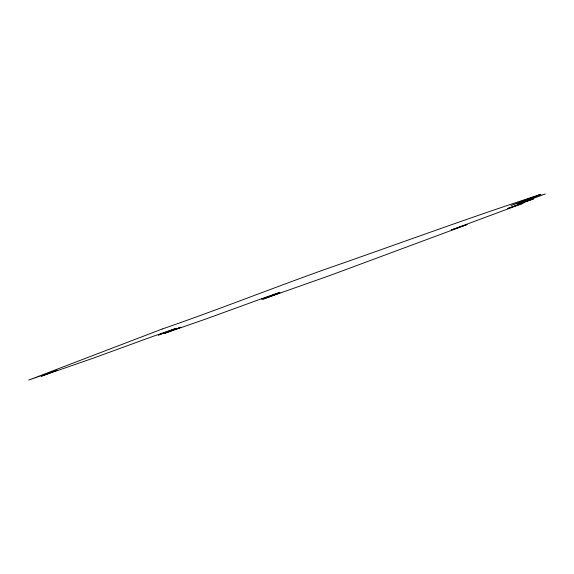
<?xml version="1.0" encoding="UTF-8"?>
<svg xmlns="http://www.w3.org/2000/svg" width="574" height="574" viewBox="0 0 574 574"><rect width="100%" height="100%" fill="white"/><g stroke="black" fill="none" stroke-linecap="round" stroke-linejoin="round"><path stroke-width="0.86" d="M162.191 329.024L28.7 380.067L57.17 370.18L41.385 376.192L93.892 357.939L151.845 336.787L175.508 328.586L158.288 335.072L180.803 327.252L164.193 333.494L206.238 318.871L260.23 299.212L279.237 292.618L261.773 299.14L280.019 292.805L263.201 299.068L330.667 275.219L467.078 224.563L451.451 229.916L523.093 203.282L507.373 208.613L533.669 198.826L517.454 204.308L545.3 193.933L510.917 205.506L540.859 194.321C468.305 217.969 396.77 244.481 324.705 269.493C270.383 288.923 216.728 310.197 162.191 329.024"/></g></svg>
